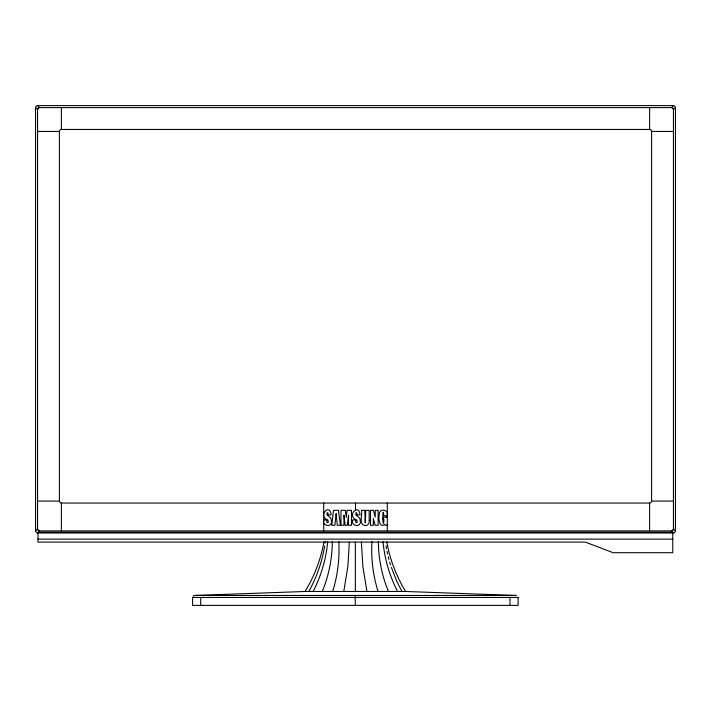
<?xml version="1.0" encoding="UTF-8"?>
<svg xmlns="http://www.w3.org/2000/svg" width="711" height="711" viewBox="0 0 711 711"><rect width="100%" height="100%" fill="white"/><g stroke="black" fill="none" stroke-linecap="round" stroke-linejoin="round"><path stroke-width="1.07" d="M332.33 541.569C332.206 558.642 328.784 575.688 322.279 591.481M349.35 541.906L347.866 566.338L343.777 591.481M371.933 541.551C370.973 558.384 372.973 575.412 378.092 591.481M327.7 541.684C326.1 559.015 321.088 576.008 313.142 591.481M355.358 605.39L355.162 595.498M325.087 543.115L325.274 541.738M324.669 545.861C322.101 561.85 316.653 577.35 308.77 591.481M323.923 541.826C320.848 559.37 314.36 576.292 305.063 591.481L194.77 595.454M332.624 591.481C337.743 575.412 339.742 558.384 338.783 541.551M37.479 109.521L38.136 108.196M672.864 530.282L673.521 528.957M193.036 596.289L193.819 595.658M37.541 528.895A2.24 2.24 0 0 0 39.523 530.886L671.477 530.886A2.24 2.24 0 0 0 673.459 528.895L673.459 109.583L675.45 107.592L675.45 530.886A2.24 2.24 0 0 1 673.459 532.868L37.541 532.868A2.24 2.24 0 0 1 35.55 530.886L37.541 528.895L37.541 109.583L35.55 107.592A2.24 2.24 0 0 1 37.541 105.61L673.459 105.61A2.222 2.222 0 0 1 675.441 107.583M37.541 532.868L39.523 530.886M37.541 105.61L39.523 107.592L671.477 107.592L673.459 105.61M61.386 129.455L649.614 129.455A2.24 2.24 0 0 1 651.605 131.446L651.605 501.077A2.24 2.24 0 0 1 649.614 503.059L61.386 503.059A2.24 2.24 0 0 1 59.395 501.077L59.395 131.446A2.24 2.24 0 0 1 61.386 129.455L61.386 107.592M37.541 131.446L59.395 131.446M651.605 131.446L673.459 131.446M37.541 501.077L59.395 501.077M651.605 501.077L673.459 501.077M387.299 515.831L383.887 515.831C382.314 501.922 382.527 533.979 383.993 519.519L383.309 519.519L383.309 517.253L387.299 517.253M387.299 525.269L385.158 525.269L384.838 524.203C379.221 529.215 378.03 517.199 379.434 513.866C379.212 507.965 388.935 509.574 387.299 515.182M38.234 532.175L672.766 532.175L672.766 552.705L613.149 552.705L585.322 542.111L37.95 542.111L37.95 532.459M37.95 532.61L672.766 532.61M37.95 539.125L672.766 539.125M305.063 591.481L405.652 591.481L515.946 595.454M194.547 595.454L516.168 595.454M673.459 528.895L675.45 530.886M671.477 530.886L673.459 532.868M405.652 591.481C396.356 576.292 389.859 559.37 386.793 541.826M401.946 591.481L396.916 581.598L391.343 567.405M672.864 108.196L673.521 109.521M37.479 528.957L38.136 530.282M397.573 591.481C389.619 576.008 384.615 559.015 383.016 541.684M388.428 591.481C381.923 575.688 378.501 558.642 378.376 541.569M389.699 562.108L390.49 564.765M388.268 556.74L388.953 559.433M387.042 551.327L387.628 554.038M366.938 591.481L362.85 566.338L361.366 541.906M386.046 545.861L386.517 548.599M649.614 107.592L649.614 129.455M649.614 503.059L649.614 530.886M510.018 597.444L510.018 605.39M387.299 503.059L387.299 530.886M355.5 503.059L355.5 510.018M355.358 541.942L355.358 591.481M323.701 503.059L323.701 530.886M200.698 597.444L200.698 605.39M61.386 503.059L61.386 530.886M35.55 107.592L35.55 530.886M671.477 107.592A2.24 2.24 0 0 1 673.459 109.583M37.541 109.583A2.24 2.24 0 0 1 39.523 107.592M343.964 515.413L343.955 525.269L340.978 525.269L340.978 510.329L345.386 510.329L346.275 517.306L347.057 510.329L351.492 510.329L351.492 525.269L348.514 525.269L348.514 515.182L347.324 525.269L345.208 525.269L343.964 515.413M369.178 520.319C369.969 523.305 367.418 526.424 364.299 525.473C358.353 523.385 362.921 514.631 361.384 510.329L364.796 510.329L365.258 523.056L365.774 510.329L369.178 510.329L369.178 520.319M331.495 521.456C332.215 527.891 321.47 525.98 323.807 519.919L326.971 519.919C325.638 523.767 329.566 523.589 327.94 520.123C317.07 516.266 329.895 502.473 331.21 514.853L328.047 514.853L327.922 512.755L327.051 512.835L327.069 514.826L330.899 518.266L331.495 521.456M360.361 521.456C361.081 527.891 350.336 525.98 352.683 519.919L355.847 519.919C354.513 523.767 358.433 523.589 356.815 520.123C345.946 516.266 358.762 502.473 360.086 514.853L356.913 514.853L356.798 512.755L355.927 512.835L355.944 514.826L359.775 518.266L360.361 521.456M336.125 513.662L334.899 525.269L331.788 525.269L333.521 510.329L338.454 510.329L340.4 525.269L337.298 525.269L336.125 513.662M373.346 510.329L370.502 510.329L370.502 525.269L373.346 525.269L373.346 518.479L375.124 525.269L378.11 525.269L378.11 510.329L375.257 510.329L375.257 517.057L373.346 510.329M518.141 597.444L192.565 597.444L192.565 605.39L518.141 605.39L518.141 597.444"/></g></svg>
